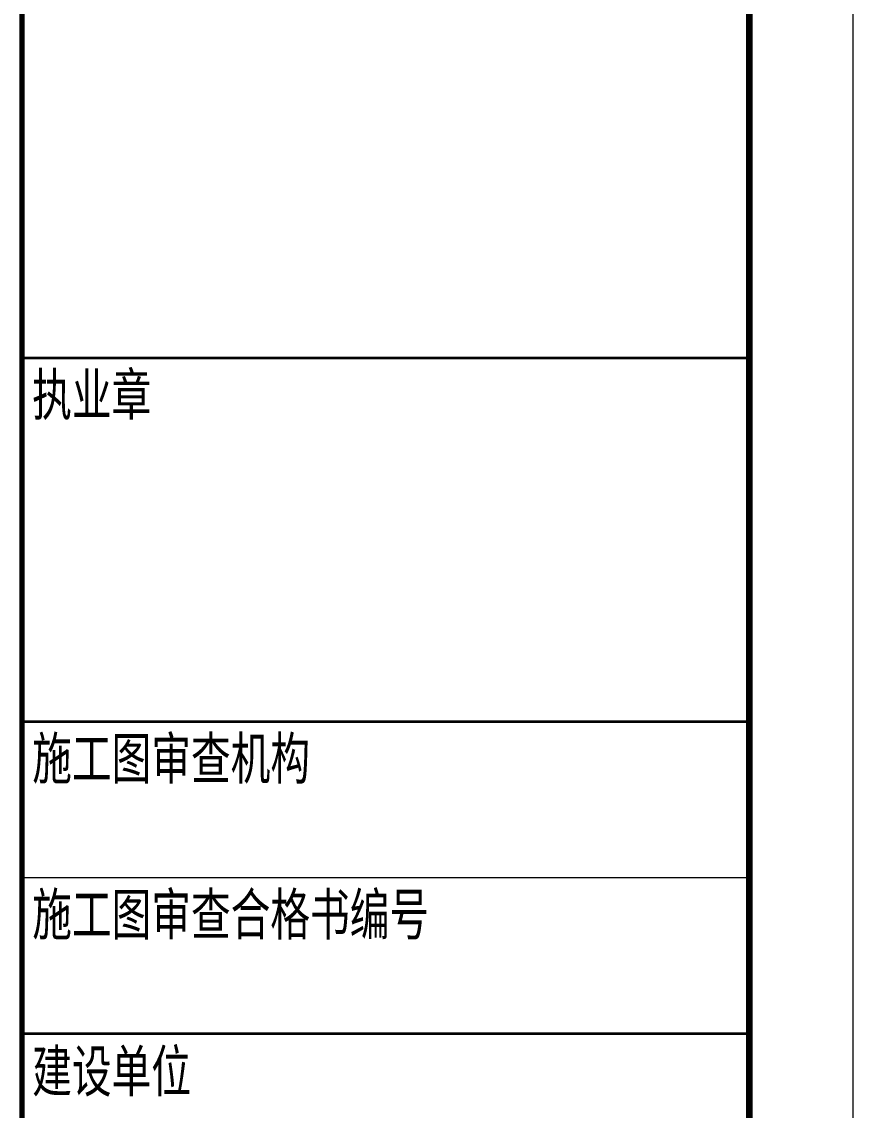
# Model space of a CAD drawing. Extents: x 3968514 to 5230306, y -516551 to -228246.
# Drawn here: x 4281888 to 4289888, y -340188 to -329717 of the extents above; entities that cross this region are included whole.
import ezdxf

# ---------------------------------------------------------------- set-up
doc = ezdxf.new("R2010")
doc.units = 0
doc.header["$LTSCALE"] = 1000
doc.header["$MEASUREMENT"] = 0
doc.layers.add('FRAME', color=3, linetype='Continuous', lineweight=18)
doc.styles.add('FRAME', font='simhei.ttf', dxfattribs={"width": 0.7})

# ---------------------------------------------------------------- blocks, each defined once
blk = doc.blocks.new('A$C71DC5AAA')
at = {"layer": 'FRAME', "lineweight": 18}
for p, q in [((68387, -37318), (68387, 4682)), ((67387, -15718), (60387, -15718))]:
    blk.add_line(p, q, dxfattribs=at)
at = {"layer": 'FRAME', "lineweight": 70}
blk.add_line((60387, 3682), (60387, -36318), dxfattribs=at)
at = {"layer": 'FRAME', "lineweight": 100}
blk.add_line((67387, -36318), (67387, 3682), dxfattribs=at)
at = {"layer": 'FRAME', "lineweight": 35}
for p, q in [((67387, -10718), (60387, -10718)), ((67387, -14218), (60387, -14218)), ((67387, -17218), (60387, -17218))]:
    blk.add_line(p, q, dxfattribs=at)
at = {"layer": 'FRAME', "char_height": 400, "attachment_point": 1, "style": 'FRAME'}
for s, insert, width in [('执业章', (60487, -10868), 3554.58), ('施工图审查机构', (60487, -14368), 5412.54), ('施工图审查合格书编号', (60487, -15868), 6008.14), ('建设单位', (60487, -17377), 2375.25)]:
    blk.add_mtext(s, dxfattribs=dict(at, insert=insert, width=width))

msp = doc.modelspace()

# ---------------------------------------------------------------- block references
msp.add_blockref('A$C71DC5AAA', (4221501.14768, -322235.3247))

doc.saveas('drawing.dxf')
